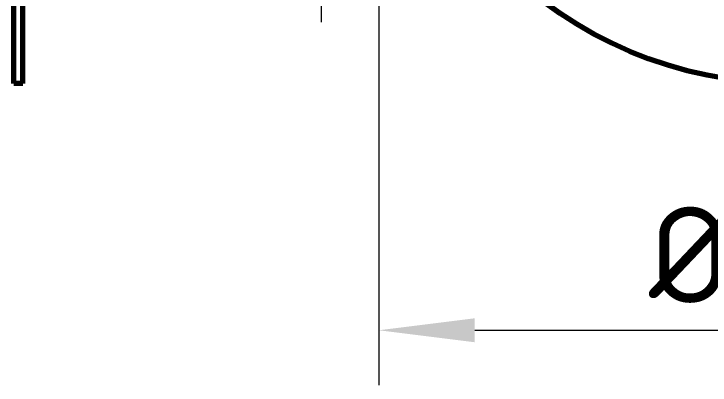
# Model space of a CAD drawing. Header units: millimetres. Extents: x 0 to 2208, y 0 to 420.
# Drawn here: x 178.2 to 203.6, y 132.77 to 146.31 of the extents above; entities that cross this region are included whole.
import ezdxf

# ---------------------------------------------------------------- set-up
doc = ezdxf.new("R2010")
doc.units = ezdxf.units.MM
doc.linetypes.add('IRAM-E-TRAZOS', pattern=[5, 4, -1])
doc.linetypes.add('IRAM-F-TRAZO-PUNTO', pattern=[20, 15, -2, 1, -2])
for name, color, linetype, lineweight in [('01-VISIBLE', 7, 'CONTINUOUS', 70), ('02-OCULTA', 4, 'IRAM-E-TRAZOS', 35), ('03-EJE', 1, 'IRAM-F-TRAZO-PUNTO', 18), ('04-COTA', 3, 'CONTINUOUS', 18)]:
    doc.layers.add(name, color=color, linetype=linetype, lineweight=lineweight)
doc.styles.add('ISO3098', font='isocpeur.ttf')
doc.dimstyles.new('FLAMA-IRAM', dxfattribs={"dimtxt": 3.5, "dimasz": 3.5, "dimexe": 2, "dimexo": 1.5, "dimgap": 1, "dimtad": 1, "dimdec": 1, "dimtxsty": 'ISO3098', "dimblk": 'IRAM_FLECHA', "dimblk1": 'IRAM_FLECHA', "dimblk2": 'IRAM_FLECHA', "dimcen": 2.5, "dimclrd": 256, "dimclre": 256, "dimclrt": 256, "dimazin": 3, "dimtfac": 1, "dimtmove": 0, "dimatfit": 3, "dimlwd": 18, "dimlwe": 18})

# ---------------------------------------------------------------- blocks, each defined once
blk = doc.blocks.new('IRAM_FLECHA')
blk.add_solid([(0, 0), (-1, 0.125), (-1, -0.125)])

msp = doc.modelspace()

# ---------------------------------------------------------------- linework, layer by layer
at = {"layer": '01-VISIBLE'}
for p, q in [((178.201, 143.766), (178.201, 149.766)), ((178.521, 143.766), (178.521, 149.766)), ((178.521, 143.766), (178.201, 143.766))]:
    msp.add_line(p, q, dxfattribs=at)
msp.add_circle((206.516, 158.766), 15, dxfattribs=at)
at = {"layer": '02-OCULTA'}
for p, q in [((178.201, 143.766), (178.201, 149.766)), ((178.521, 143.766), (178.521, 149.766)), ((178.521, 143.766), (178.201, 143.766))]:
    msp.add_line(p, q, dxfattribs=at)
msp.add_circle((206.516, 158.766), 15, dxfattribs=at)
msp.add_circle((206.516, 158.766), 15, dxfattribs=at)
msp.add_circle((206.516, 158.766), 15, dxfattribs=at)
at = {"layer": '03-EJE'}
msp.add_line((189.421, 146.016), (189.421, 221.272), dxfattribs=at)

# ---------------------------------------------------------------- dimensions: what is measured, and where the dimension line sits
at = {"layer": '04-COTA'}
msp.add_linear_dim(base=(191.516, 134.766), p1=(191.516, 158.766), p2=(221.516, 158.766), dimstyle='FLAMA-IRAM', override={"dimlfac": 10, "dimpost": '%%c<>'}, dxfattribs=at).render()

doc.saveas('drawing.dxf')
